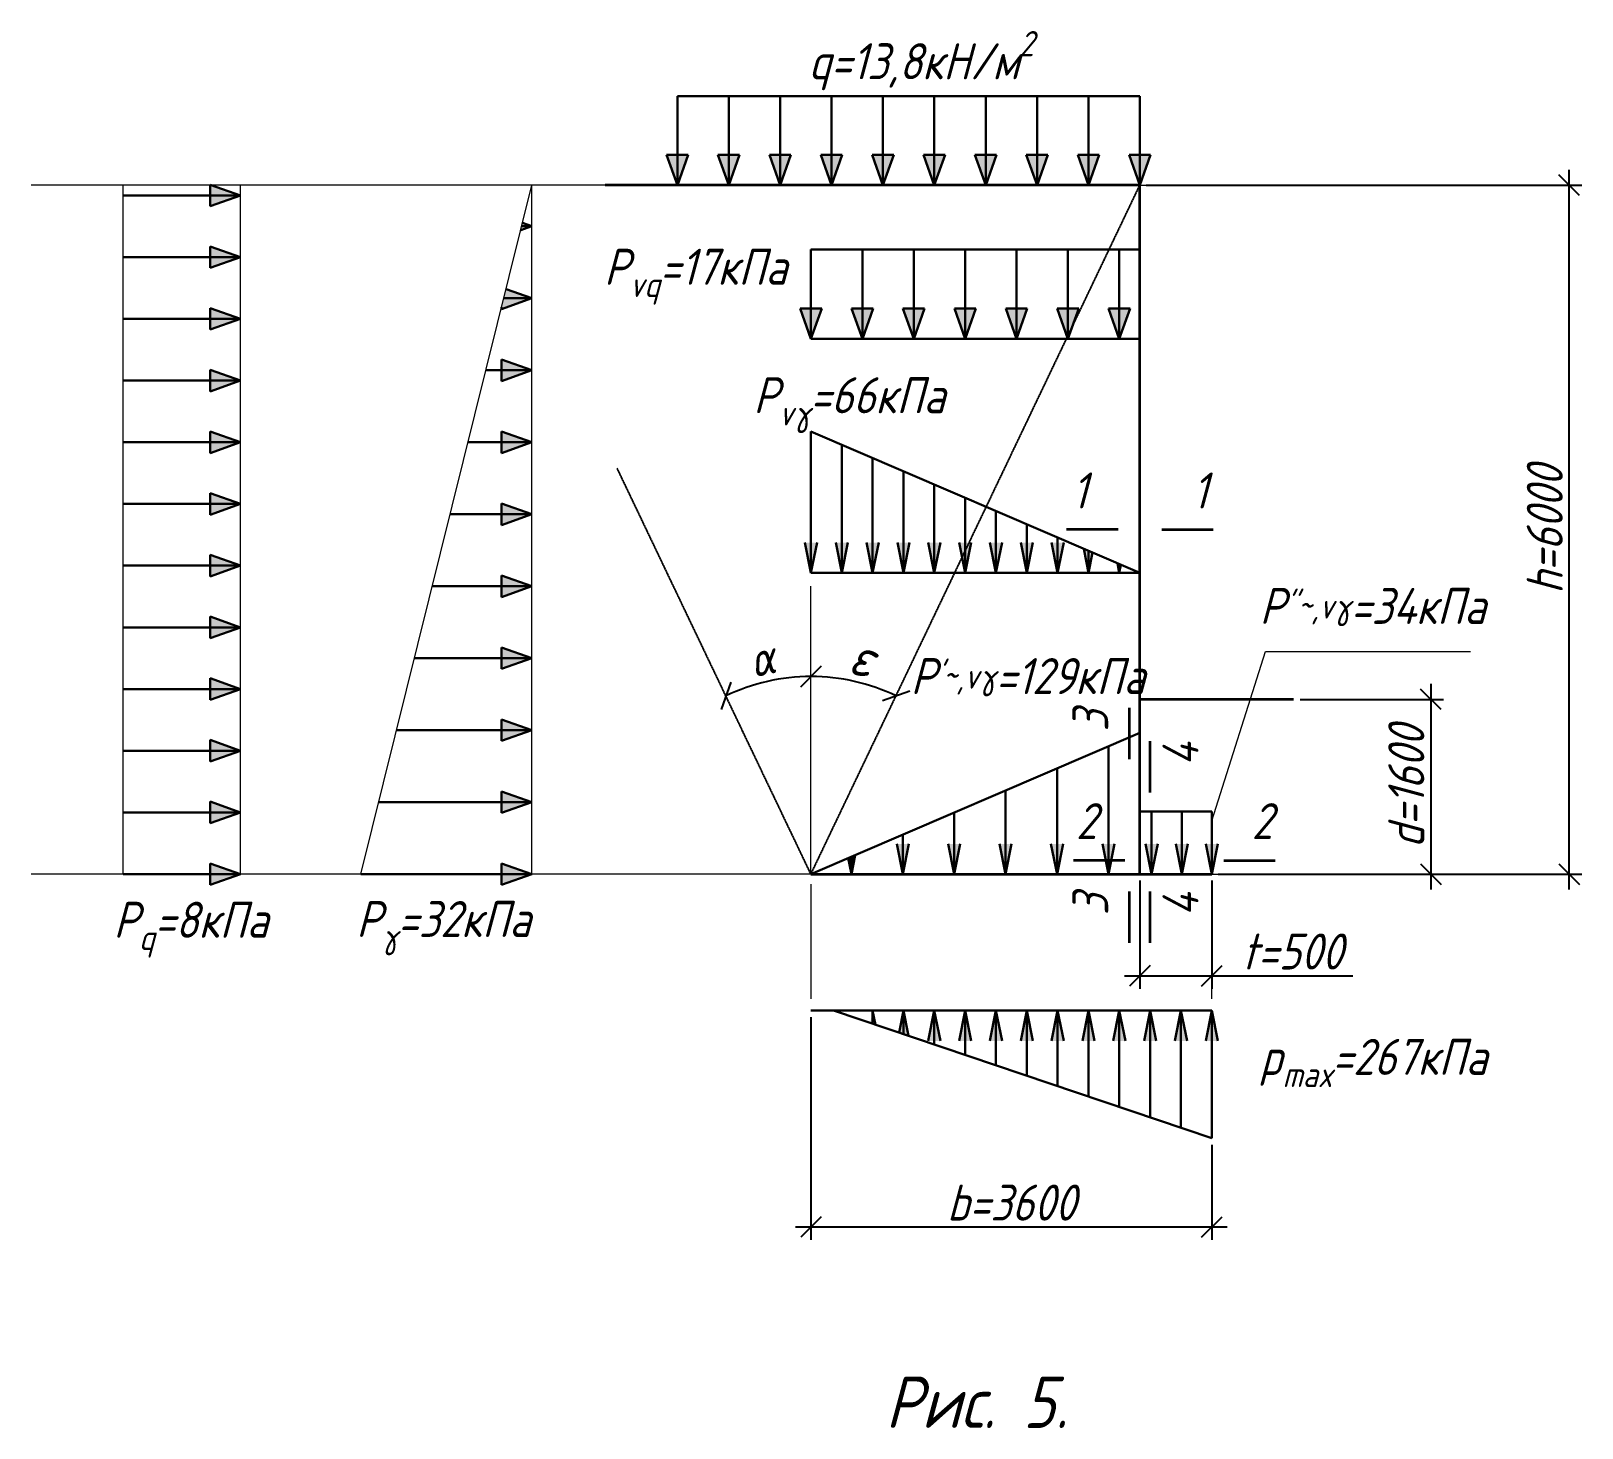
# Model space of a CAD drawing. Header units: millimetres. Extents: x -1004 to 900128, y -352756 to 107728.
# Drawn here: x 471368 to 486457, y -250872 to -237288 of the extents above; entities that cross this region are included whole.
import ezdxf

# ---------------------------------------------------------------- set-up
doc = ezdxf.new("R2010")
doc.units = ezdxf.units.MM
doc.linetypes.add('ACAD_ISO02W100', pattern=[15, 12, -3])
doc.linetypes.add('ACAD_ISO04W100', pattern=[30, 24, -3, 0, -3])
for name, color, linetype, lineweight in [('axles', 152, 'ACAD_ISO04W100', 20), ('basic', 95, 'Continuous', 30), ('hatch', 117, 'ACAD_ISO02W100', 25), ('size', 45, 'Continuous', 20), ('text', 13, 'Continuous', 20), ('thick', 42, 'Continuous', 35), ('thin', 153, 'Continuous', 18)]:
    doc.layers.add(name, color=color, linetype=linetype, lineweight=lineweight)
doc.styles.add('Structures', font='isocpeur.ttf', dxfattribs={"width": 0.85, "oblique": 15})
doc.styles.add('structures 5', font='isocpeur.ttf', dxfattribs={"width": 0.85, "oblique": 15, "height": 5})
doc.dimstyles.new('structures 3.5', dxfattribs={"dimtxt": 3.5, "dimasz": 2, "dimexe": 1.25, "dimexo": 0.625, "dimtad": 1, "dimtxsty": 'Structures', "dimblk": 'OBLIQUE', "dimcen": 2.5, "dimdle": 1.5, "dimadec": 0, "dimazin": 0, "dimtfac": 1, "dimtmove": 0, "dimatfit": 3, "dimfxl": 1, "dimarcsym": 0})

# ---------------------------------------------------------------- blocks, each defined once
blk = doc.blocks.new('_Oblique')
at = {"color": 0, "linetype": 'ByBlock', "lineweight": -2}
blk.add_line((-0.5, -0.5), (0.5, 0.5), dxfattribs=at)
blk = doc.blocks.new('*D1020')
at = {"layer": 'Defpoints', "color": 0, "transparency": 16777216}
for p in [(483651, -243787), (482856, -245487), (484986, -245487)]:
    blk.add_point(p, dxfattribs=at)
at = {"layer": 'size', "color": 0, "lineweight": -2, "transparency": 16777216}
for p, q in [((484986, -243637), (484986, -245637)), ((483714, -243787), (485111, -243787)), ((482918, -245487), (485111, -245487))]:
    blk.add_line(p, q, dxfattribs=at)
at = {"layer": 'size', "color": 0, "lineweight": -2, "transparency": 16777216, "xscale": 200, "yscale": 200, "zscale": 200}
for p, rotation in [((484986, -243787), 90), ((484986, -245487), 270)]:
    blk.add_blockref('_Oblique', p, dxfattribs=dict(at, rotation=rotation))
at = {"layer": 'size', "color": 0, "transparency": 16777216, "insert": (484748, -244637), "char_height": 350, "attachment_point": 5, "rotation": 90, "style": 'Structures'}
blk.add_mtext('d=1600', dxfattribs=at)
blk = doc.blocks.new('*D1021')
at = {"layer": 'Defpoints', "color": 0, "transparency": 16777216}
for p in [(482156, -245487), (482856, -245487), (482856, -246476)]:
    blk.add_point(p, dxfattribs=at)
at = {"layer": 'size', "color": 0, "lineweight": -2, "transparency": 16777216}
for p, q in [((482156, -245549), (482156, -246601)), ((482856, -245549), (482856, -246601)), ((482006, -246476), (482856, -246476)), ((482856, -246476), (484227, -246476))]:
    blk.add_line(p, q, dxfattribs=at)
at = {"layer": 'size', "color": 0, "lineweight": -2, "transparency": 16777216, "xscale": 200, "yscale": 200, "zscale": 200, "rotation": 180}
blk.add_blockref('_Oblique', (482156, -246476), dxfattribs=at)
at = {"layer": 'size', "color": 0, "lineweight": -2, "transparency": 16777216, "xscale": 200, "yscale": 200, "zscale": 200}
blk.add_blockref('_Oblique', (482856, -246476), dxfattribs=at)
at = {"layer": 'size', "color": 0, "transparency": 16777216, "insert": (483641, -246239), "char_height": 350, "attachment_point": 5, "style": 'Structures'}
blk.add_mtext('t=500', dxfattribs=at)
blk = doc.blocks.new('*D1022')
at = {"layer": 'Defpoints', "color": 0, "transparency": 16777216}
for p in [(482156, -238787), (486332, -238787), (482856, -245487)]:
    blk.add_point(p, dxfattribs=at)
at = {"layer": 'size', "color": 0, "lineweight": -2, "transparency": 16777216}
for p, q in [((486332, -245637), (486332, -238637)), ((482218, -238787), (486457, -238787)), ((482918, -245487), (486457, -245487))]:
    blk.add_line(p, q, dxfattribs=at)
at = {"layer": 'size', "color": 0, "lineweight": -2, "transparency": 16777216, "xscale": 200, "yscale": 200, "zscale": 200}
for p, rotation in [((486332, -238787), 90), ((486332, -245487), 270)]:
    blk.add_blockref('_Oblique', p, dxfattribs=dict(at, rotation=rotation))
at = {"layer": 'size', "color": 0, "transparency": 16777216, "insert": (486095, -242137), "char_height": 350, "attachment_point": 5, "rotation": 90, "style": 'Structures'}
blk.add_mtext('h=6000', dxfattribs=at)
blk = doc.blocks.new('*D1023')
at = {"layer": 'Defpoints', "color": 0, "transparency": 16777216}
for p in [(482156, -238787), (478956, -242685), (479240, -243586), (478956, -245487), (478956, -245487)]:
    blk.add_point(p, dxfattribs=at)
at = {"layer": 'size', "color": 0, "lineweight": -2, "transparency": 16777216}
blk.add_arc((478956, -245487), 1922, 64.4703, 90, dxfattribs=at)
at = {"layer": 'size', "color": 0, "lineweight": -2, "transparency": 16777216, "xscale": 200, "yscale": 200, "zscale": 200}
for p, rotation in [((478956, -243565), 180.0000000000005), ((479784, -243752), 334.4703020094672)]:
    blk.add_blockref('_Oblique', p, dxfattribs=dict(at, rotation=rotation))
at = {"layer": 'size', "color": 0, "transparency": 16777216, "insert": (479459, -243372), "char_height": 350, "attachment_point": 5, "rotation": 346.6245, "style": 'Structures'}
blk.add_mtext('{\\H1.08333x;ε}', dxfattribs=at)
blk = doc.blocks.new('*D1024')
at = {"layer": 'Defpoints', "color": 0, "transparency": 16777216}
for p in [(475756, -238787), (478956, -239037), (478672, -243586), (478956, -245487), (478956, -245487)]:
    blk.add_point(p, dxfattribs=at)
at = {"layer": 'size', "color": 0, "lineweight": -2, "transparency": 16777216}
blk.add_arc((478956, -245487), 1922, 90, 115.5297, dxfattribs=at)
at = {"layer": 'size', "color": 0, "lineweight": -2, "transparency": 16777216, "xscale": 200, "yscale": 200, "zscale": 200}
blk.add_blockref('_Oblique', (478956, -243565), dxfattribs=at)
at = {"layer": 'size', "color": 0, "lineweight": -2, "transparency": 16777216, "xscale": 200, "yscale": 200, "zscale": 200, "rotation": 205.5296979905329}
blk.add_blockref('_Oblique', (478128, -243752), dxfattribs=at)
at = {"layer": 'size', "color": 0, "transparency": 16777216, "insert": (478480, -243388), "char_height": 350, "width": 756.43, "attachment_point": 5, "rotation": 12.7648, "style": 'Structures'}
blk.add_mtext('{\\H0.95833x;α}', dxfattribs=at)
blk = doc.blocks.new('*D1025')
at = {"layer": 'Defpoints', "color": 0, "transparency": 16777216}
for p in [(478956, -246813), (482856, -248055), (482856, -248918)]:
    blk.add_point(p, dxfattribs=at)
at = {"layer": 'size', "color": 0, "lineweight": -2, "transparency": 16777216}
for p, q in [((478956, -246876), (478956, -249043)), ((482856, -248118), (482856, -249043)), ((478806, -248918), (483006, -248918))]:
    blk.add_line(p, q, dxfattribs=at)
at = {"layer": 'size', "color": 0, "lineweight": -2, "transparency": 16777216, "xscale": 200, "yscale": 200, "zscale": 200, "rotation": 180}
blk.add_blockref('_Oblique', (478956, -248918), dxfattribs=at)
at = {"layer": 'size', "color": 0, "lineweight": -2, "transparency": 16777216, "xscale": 200, "yscale": 200, "zscale": 200}
blk.add_blockref('_Oblique', (482856, -248918), dxfattribs=at)
at = {"layer": 'size', "color": 0, "transparency": 16777216, "insert": (480906, -248681), "char_height": 350, "attachment_point": 5, "style": 'Structures'}
blk.add_mtext('b=3600', dxfattribs=at)

msp = doc.modelspace()

# ---------------------------------------------------------------- hatches: boundary and pattern name
at = {"layer": 'basic'}
h = msp.add_hatch(color=256, dxfattribs=at)
h.dxf.hatch_style = 1
h.paths.add_polyline_path([(477550.978, -238491.943), (477655.903, -238786.599), (477655.903, -238491.943)])
h.paths.add_polyline_path([(477655.903, -238491.943), (477655.903, -238786.599), (477760.828, -238491.943)])
h = msp.add_hatch(color=256, dxfattribs=at)
h.dxf.hatch_style = 1
h.paths.add_polyline_path([(478050.978, -238491.943), (478155.903, -238786.599), (478155.903, -238491.943)])
h.paths.add_polyline_path([(478155.903, -238491.943), (478155.903, -238786.599), (478260.828, -238491.943)])
h = msp.add_hatch(color=256, dxfattribs=at)
h.dxf.hatch_style = 1
h.paths.add_polyline_path([(478550.978, -238491.943), (478655.903, -238786.599), (478655.903, -238491.943)])
h.paths.add_polyline_path([(478655.903, -238491.943), (478655.903, -238786.599), (478760.828, -238491.943)])
h = msp.add_hatch(color=256, dxfattribs=at)
h.dxf.hatch_style = 1
h.paths.add_polyline_path([(479050.978, -238491.943), (479155.903, -238786.599), (479155.903, -238491.943)])
h.paths.add_polyline_path([(479155.903, -238491.943), (479155.903, -238786.599), (479260.828, -238491.943)])
h = msp.add_hatch(color=256, dxfattribs=at)
h.dxf.hatch_style = 1
h.paths.add_polyline_path([(479550.978, -238491.943), (479655.903, -238786.599), (479655.903, -238491.943)])
h.paths.add_polyline_path([(479655.903, -238491.943), (479655.903, -238786.599), (479760.828, -238491.943)])
h = msp.add_hatch(color=256, dxfattribs=at)
h.dxf.hatch_style = 1
h.paths.add_polyline_path([(480050.978, -238491.943), (480155.903, -238786.599), (480155.903, -238491.943)])
h.paths.add_polyline_path([(480155.903, -238491.943), (480155.903, -238786.599), (480260.828, -238491.943)])
h = msp.add_hatch(color=256, dxfattribs=at)
h.dxf.hatch_style = 1
h.paths.add_polyline_path([(480550.978, -238491.943), (480655.903, -238786.599), (480655.903, -238491.943)])
h.paths.add_polyline_path([(480655.903, -238491.943), (480655.903, -238786.599), (480760.828, -238491.943)])
h = msp.add_hatch(color=256, dxfattribs=at)
h.dxf.hatch_style = 1
h.paths.add_polyline_path([(481050.978, -238491.943), (481155.903, -238786.599), (481155.903, -238491.943)])
h.paths.add_polyline_path([(481155.903, -238491.943), (481155.903, -238786.599), (481260.828, -238491.943)])
h = msp.add_hatch(color=256, dxfattribs=at)
h.dxf.hatch_style = 1
h.paths.add_polyline_path([(481550.978, -238491.943), (481655.903, -238786.599), (481655.903, -238491.943)])
h.paths.add_polyline_path([(481655.903, -238491.943), (481655.903, -238786.599), (481760.828, -238491.943)])
h = msp.add_hatch(color=256, dxfattribs=at)
h.dxf.hatch_style = 1
h.paths.add_polyline_path([(482050.978, -238491.943), (482155.903, -238786.599), (482155.903, -238491.943)])
h.paths.add_polyline_path([(482155.903, -238491.943), (482155.903, -238786.599), (482260.828, -238491.943)])
h = msp.add_hatch(color=256, dxfattribs=at)
h.dxf.hatch_style = 1
h.paths.add_polyline_path([(473110.922, -238781.674), (473405.579, -238886.599), (473110.922, -238886.599)])
h.paths.add_polyline_path([(473110.922, -238886.599), (473405.579, -238886.599), (473110.922, -238991.524)])
h = msp.add_hatch(color=256, dxfattribs=at)
h.dxf.hatch_style = 1
h.paths.add_polyline_path([(476149.575, -239154.113), (476141.511, -239186.599), (476240.804, -239186.599)])
h.paths.add_polyline_path([(476240.804, -239186.599), (476141.511, -239186.599), (476131.883, -239225.385)])
h.paths.add_polyline_path([(476240.804, -239886.599), (475967.749, -239886.599), (475955.746, -239934.952), (475980.781, -239979.192)])
h.paths.add_polyline_path([(475989.925, -239797.263), (475967.749, -239886.599), (476240.804, -239886.599)])
h.paths.add_polyline_path([(475955.746, -239934.952), (475946.148, -239973.62), (475946.148, -239991.524), (475980.781, -239979.192)])
h = msp.add_hatch(color=256, dxfattribs=at)
h.dxf.hatch_style = 1
h.paths.add_polyline_path([(473110.922, -239381.674), (473405.579, -239486.599), (473110.922, -239486.599)])
h.paths.add_polyline_path([(473110.922, -239486.599), (473405.579, -239486.599), (473110.922, -239591.524)])
h = msp.add_hatch(color=256, dxfattribs=at)
h.dxf.hatch_style = 1
h.paths.add_polyline_path([(473110.922, -239981.674), (473405.579, -240086.599), (473110.922, -240086.599)])
h.paths.add_polyline_path([(473110.922, -240086.599), (473405.579, -240086.599), (473110.922, -240191.524)])
h = msp.add_hatch(color=256, dxfattribs=at)
h.dxf.hatch_style = 1
h.paths.add_polyline_path([(478850.978, -239985.396), (478955.903, -240280.053), (478955.903, -239985.396)])
h.paths.add_polyline_path([(478955.903, -239985.396), (478955.903, -240280.053), (479060.828, -239985.396)])
h = msp.add_hatch(color=256, dxfattribs=at)
h.dxf.hatch_style = 1
h.paths.add_polyline_path([(479350.978, -239985.396), (479455.903, -240280.053), (479455.903, -239985.396)])
h.paths.add_polyline_path([(479455.903, -239985.396), (479455.903, -240280.053), (479560.828, -239985.396)])
h = msp.add_hatch(color=256, dxfattribs=at)
h.dxf.hatch_style = 1
h.paths.add_polyline_path([(479850.978, -239985.396), (479955.903, -240280.053), (479955.903, -239985.396)])
h.paths.add_polyline_path([(479955.903, -239985.396), (479955.903, -240280.053), (480060.828, -239985.396)])
h = msp.add_hatch(color=256, dxfattribs=at)
h.dxf.hatch_style = 1
h.paths.add_polyline_path([(480350.978, -239985.396), (480455.903, -240280.053), (480455.903, -239985.396)])
h.paths.add_polyline_path([(480455.903, -239985.396), (480455.903, -240280.053), (480560.828, -239985.396)])
h = msp.add_hatch(color=256, dxfattribs=at)
h.dxf.hatch_style = 1
h.paths.add_polyline_path([(480850.978, -239985.396), (480955.903, -240280.053), (480955.903, -239985.396)])
h.paths.add_polyline_path([(480955.903, -239985.396), (480955.903, -240280.053), (481060.828, -239985.396)])
h = msp.add_hatch(color=256, dxfattribs=at)
h.dxf.hatch_style = 1
h.paths.add_polyline_path([(481350.978, -239985.396), (481455.903, -240280.053), (481455.903, -239985.396)])
h.paths.add_polyline_path([(481455.903, -239985.396), (481455.903, -240280.053), (481560.828, -239985.396)])
h = msp.add_hatch(color=256, dxfattribs=at)
h.dxf.hatch_style = 1
h.paths.add_polyline_path([(481850.978, -239985.396), (481955.903, -240280.053), (481955.903, -239985.396)])
h.paths.add_polyline_path([(481955.903, -239985.396), (481955.903, -240280.053), (482060.828, -239985.396)])
h = msp.add_hatch(color=256, dxfattribs=at)
h.dxf.hatch_style = 1
h.paths.add_polyline_path([(475946.148, -240481.674), (476240.804, -240586.599), (475946.148, -240586.599)])
h.paths.add_polyline_path([(475946.148, -240586.599), (476240.804, -240586.599), (475946.148, -240691.524)])
h = msp.add_hatch(color=256, dxfattribs=at)
h.dxf.hatch_style = 1
h.paths.add_polyline_path([(473110.922, -240581.674), (473405.579, -240686.599), (473110.922, -240686.599)])
h.paths.add_polyline_path([(473110.922, -240686.599), (473405.579, -240686.599), (473110.922, -240791.524)])
h = msp.add_hatch(color=256, dxfattribs=at)
h.dxf.hatch_style = 1
h.paths.add_polyline_path([(473110.922, -241181.674), (473405.579, -241286.599), (473110.922, -241286.599)])
h.paths.add_polyline_path([(473110.922, -241286.599), (473405.579, -241286.599), (473110.922, -241391.524)])
h = msp.add_hatch(color=256, dxfattribs=at)
h.dxf.hatch_style = 1
h.paths.add_polyline_path([(475946.148, -241181.674), (476240.804, -241286.599), (475946.148, -241286.599)])
h.paths.add_polyline_path([(475946.148, -241286.599), (476240.804, -241286.599), (475946.148, -241391.524)])
h = msp.add_hatch(color=256, dxfattribs=at)
h.dxf.hatch_style = 1
h.paths.add_polyline_path([(473110.922, -241781.674), (473405.579, -241886.599), (473110.922, -241886.599)])
h.paths.add_polyline_path([(473110.922, -241886.599), (473405.579, -241886.599), (473110.922, -241991.524)])
h = msp.add_hatch(color=256, dxfattribs=at)
h.dxf.hatch_style = 1
h.paths.add_polyline_path([(475946.148, -241881.674), (476240.804, -241986.599), (475946.148, -241986.599)])
h.paths.add_polyline_path([(475946.148, -241986.599), (476240.804, -241986.599), (475946.148, -242091.524)])
h = msp.add_hatch(color=256, dxfattribs=at)
h.dxf.hatch_style = 1
h.paths.add_polyline_path([(478897.171, -242262.763), (478955.903, -242262.763), (478955.903, -242557.419)])
h.paths.add_polyline_path([(478955.903, -242262.763), (479014.635, -242262.763), (478955.903, -242557.419)])
h = msp.add_hatch(color=256, dxfattribs=at)
h.dxf.hatch_style = 1
h.paths.add_polyline_path([(479197.171, -242262.763), (479255.903, -242262.763), (479255.903, -242557.419)])
h.paths.add_polyline_path([(479255.903, -242262.763), (479314.635, -242262.763), (479255.903, -242557.419)])
h = msp.add_hatch(color=256, dxfattribs=at)
h.dxf.hatch_style = 1
h.paths.add_polyline_path([(479497.171, -242262.763), (479555.903, -242262.763), (479555.903, -242557.419)])
h.paths.add_polyline_path([(479555.903, -242262.763), (479614.635, -242262.763), (479555.903, -242557.419)])
h = msp.add_hatch(color=256, dxfattribs=at)
h.dxf.hatch_style = 1
h.paths.add_polyline_path([(479797.171, -242262.763), (479855.903, -242262.763), (479855.903, -242557.419)])
h.paths.add_polyline_path([(479855.903, -242262.763), (479914.635, -242262.763), (479855.903, -242557.419)])
h = msp.add_hatch(color=256, dxfattribs=at)
h.dxf.hatch_style = 1
h.paths.add_polyline_path([(480097.171, -242262.763), (480155.903, -242262.763), (480155.903, -242557.419)])
h.paths.add_polyline_path([(480155.903, -242262.763), (480214.635, -242262.763), (480155.903, -242557.419)])
h = msp.add_hatch(color=256, dxfattribs=at)
h.dxf.hatch_style = 1
h.paths.add_polyline_path([(480397.171, -242262.763), (480455.903, -242262.763), (480455.903, -242557.419)])
h.paths.add_polyline_path([(480455.903, -242262.763), (480514.635, -242262.763), (480455.903, -242557.419)])
h = msp.add_hatch(color=256, dxfattribs=at)
h.dxf.hatch_style = 1
h.paths.add_polyline_path([(480697.171, -242262.763), (480755.903, -242262.763), (480755.903, -242557.419)])
h.paths.add_polyline_path([(480755.903, -242262.763), (480814.635, -242262.763), (480755.903, -242557.419)])
h = msp.add_hatch(color=256, dxfattribs=at)
h.dxf.hatch_style = 1
h.paths.add_polyline_path([(480997.171, -242262.763), (481055.903, -242262.763), (481055.903, -242557.419)])
h.paths.add_polyline_path([(481055.903, -242262.763), (481114.635, -242262.763), (481055.903, -242557.419)])
h = msp.add_hatch(color=256, dxfattribs=at)
h.dxf.hatch_style = 1
h.paths.add_polyline_path([(481297.171, -242262.763), (481355.903, -242262.763), (481355.903, -242557.419)])
h.paths.add_polyline_path([(481355.903, -242262.763), (481414.635, -242262.763), (481355.903, -242557.419)])
h = msp.add_hatch(color=256, dxfattribs=at)
h.dxf.hatch_style = 1
h.paths.add_polyline_path([(481695.317, -242359.679), (481655.903, -242342.758), (481655.903, -242557.419)])
h.paths.add_polyline_path([(481655.903, -242342.758), (481609.112, -242322.669), (481655.903, -242557.419)])
h.paths.add_polyline_path([(481971.669, -242478.323), (481955.903, -242471.554), (481955.903, -242557.419)])
h.paths.add_polyline_path([(481955.903, -242471.554), (481937.187, -242463.519), (481955.903, -242557.419)])
h = msp.add_hatch(color=256, dxfattribs=at)
h.dxf.hatch_style = 1
h.paths.add_polyline_path([(473110.922, -242381.674), (473405.579, -242486.599), (473110.922, -242486.599)])
h.paths.add_polyline_path([(473110.922, -242486.599), (473405.579, -242486.599), (473110.922, -242591.524)])
h = msp.add_hatch(color=256, dxfattribs=at)
h.dxf.hatch_style = 1
h.paths.add_polyline_path([(475946.148, -242581.674), (476240.804, -242686.599), (475946.148, -242686.599)])
h.paths.add_polyline_path([(475946.148, -242686.599), (476240.804, -242686.599), (475946.148, -242791.524)])
h = msp.add_hatch(color=256, dxfattribs=at)
h.dxf.hatch_style = 1
h.paths.add_polyline_path([(473110.922, -242981.674), (473405.579, -243086.599), (473110.922, -243086.599)])
h.paths.add_polyline_path([(473110.922, -243086.599), (473405.579, -243086.599), (473110.922, -243191.524)])
h = msp.add_hatch(color=256, dxfattribs=at)
h.dxf.hatch_style = 1
h.paths.add_polyline_path([(475946.148, -243281.674), (476240.804, -243386.599), (475946.148, -243386.599)])
h.paths.add_polyline_path([(475946.148, -243386.599), (476240.804, -243386.599), (475946.148, -243491.524)])
h = msp.add_hatch(color=256, dxfattribs=at)
h.dxf.hatch_style = 1
h.paths.add_polyline_path([(473110.922, -243581.674), (473405.579, -243686.599), (473110.922, -243686.599)])
h.paths.add_polyline_path([(473110.922, -243686.599), (473405.579, -243686.599), (473110.922, -243791.524)])
h = msp.add_hatch(color=256, dxfattribs=at)
h.dxf.hatch_style = 1
h.paths.add_polyline_path([(475946.148, -243981.674), (476240.804, -244086.599), (475946.148, -244086.599)])
h.paths.add_polyline_path([(475946.148, -244086.599), (476240.804, -244086.599), (475946.148, -244191.524)])
h = msp.add_hatch(color=256, dxfattribs=at)
h.dxf.hatch_style = 1
h.paths.add_polyline_path([(473110.922, -244181.674), (473405.579, -244286.599), (473110.922, -244286.599)])
h.paths.add_polyline_path([(473110.922, -244286.599), (473405.579, -244286.599), (473110.922, -244391.524)])
h = msp.add_hatch(color=256, dxfattribs=at)
h.dxf.hatch_style = 1
h.paths.add_polyline_path([(475946.148, -244681.674), (476240.804, -244786.599), (475946.148, -244786.599)])
h.paths.add_polyline_path([(475946.148, -244786.599), (476240.804, -244786.599), (475946.148, -244891.524)])
h = msp.add_hatch(color=256, dxfattribs=at)
h.dxf.hatch_style = 1
h.paths.add_polyline_path([(473110.922, -244781.674), (473405.579, -244886.599), (473110.922, -244886.599)])
h.paths.add_polyline_path([(473110.922, -244886.599), (473405.579, -244886.599), (473110.922, -244991.524)])
h = msp.add_hatch(color=256, dxfattribs=at)
h.dxf.hatch_style = 1
h.paths.add_polyline_path([(479908.288, -245191.943), (479849.556, -245191.943), (479849.556, -245486.599)])
h.paths.add_polyline_path([(479849.556, -245191.943), (479790.824, -245191.943), (479849.556, -245486.599)])
h = msp.add_hatch(color=256, dxfattribs=at)
h.dxf.hatch_style = 1
h.paths.add_polyline_path([(480408.288, -245191.943), (480349.556, -245191.943), (480349.556, -245486.599)])
h.paths.add_polyline_path([(480349.556, -245191.943), (480290.824, -245191.943), (480349.556, -245486.599)])
h = msp.add_hatch(color=256, dxfattribs=at)
h.dxf.hatch_style = 1
h.paths.add_polyline_path([(480908.288, -245191.943), (480849.556, -245191.943), (480849.556, -245486.599)])
h.paths.add_polyline_path([(480849.556, -245191.943), (480790.824, -245191.943), (480849.556, -245486.599)])
h = msp.add_hatch(color=256, dxfattribs=at)
h.dxf.hatch_style = 1
h.paths.add_polyline_path([(481408.288, -245191.943), (481349.556, -245191.943), (481349.556, -245486.599)])
h.paths.add_polyline_path([(481349.556, -245191.943), (481290.824, -245191.943), (481349.556, -245486.599)])
h = msp.add_hatch(color=256, dxfattribs=at)
h.dxf.hatch_style = 1
h.paths.add_polyline_path([(481908.288, -245191.943), (481849.556, -245191.943), (481849.556, -245486.599)])
h.paths.add_polyline_path([(481849.556, -245191.943), (481790.824, -245191.943), (481849.556, -245486.599)])
h = msp.add_hatch(color=256, dxfattribs=at)
h.dxf.hatch_style = 1
h.paths.add_polyline_path([(482329.214, -245191.943), (482270.482, -245191.943), (482270.482, -245486.599)])
h.paths.add_polyline_path([(482270.482, -245191.943), (482211.75, -245191.943), (482270.482, -245486.599)])
h = msp.add_hatch(color=256, dxfattribs=at)
h.dxf.hatch_style = 1
h.paths.add_polyline_path([(482621.925, -245191.943), (482563.193, -245191.943), (482563.193, -245486.599)])
h.paths.add_polyline_path([(482563.193, -245191.943), (482504.461, -245191.943), (482563.193, -245486.599)])
h = msp.add_hatch(color=256, dxfattribs=at)
h.dxf.hatch_style = 1
h.paths.add_polyline_path([(482914.635, -245191.943), (482855.903, -245191.943), (482855.903, -245486.599)])
h.paths.add_polyline_path([(482855.903, -245191.943), (482797.171, -245191.943), (482855.903, -245486.599)])
h = msp.add_hatch(color=256, dxfattribs=at)
h.dxf.hatch_style = 1
h.paths.add_polyline_path([(479386.395, -245301.779), (479349.556, -245317.595), (479349.556, -245486.599)])
h.paths.add_polyline_path([(479349.556, -245317.595), (479318.525, -245330.917), (479349.556, -245486.599)])
h = msp.add_hatch(color=256, dxfattribs=at)
h.dxf.hatch_style = 1
h.paths.add_polyline_path([(473110.922, -245381.674), (473405.579, -245486.599), (473110.922, -245486.599)])
h.paths.add_polyline_path([(473110.922, -245486.599), (473405.579, -245486.599), (473110.922, -245591.524)])
h = msp.add_hatch(color=256, dxfattribs=at)
h.dxf.hatch_style = 1
h.paths.add_polyline_path([(475946.148, -245381.674), (476240.804, -245486.599), (475946.148, -245486.599)])
h.paths.add_polyline_path([(475946.148, -245486.599), (476240.804, -245486.599), (475946.148, -245591.524)])
h = msp.add_hatch(color=256, dxfattribs=at)
h.dxf.hatch_style = 1
h.paths.add_polyline_path([(479855.903, -246813.052), (479855.903, -247042.61), (479904.96, -247059.17)])
h.paths.add_polyline_path([(479855.903, -246813.052), (479813.032, -247028.137), (479855.903, -247042.61)])
h.paths.add_polyline_path([(479555.903, -246813.052), (479555.903, -246941.334), (479583.317, -246950.589)])
h.paths.add_polyline_path([(479555.903, -246813.052), (479531.946, -246933.247), (479555.903, -246941.334)])
h.paths.add_polyline_path([(479255.903, -246813.052), (479250.859, -246838.357), (479255.903, -246840.059)])
h.paths.add_polyline_path([(479255.903, -246813.052), (479255.903, -246840.059), (479261.675, -246842.008)])
h = msp.add_hatch(color=256, dxfattribs=at)
h.dxf.hatch_style = 1
h.paths.add_polyline_path([(480097.171, -247107.709), (480155.903, -247107.709), (480155.903, -246813.052)])
h.paths.add_polyline_path([(480155.903, -247107.709), (480214.635, -247107.709), (480155.903, -246813.052)])
h = msp.add_hatch(color=256, dxfattribs=at)
h.dxf.hatch_style = 1
h.paths.add_polyline_path([(480397.171, -247107.709), (480455.903, -247107.709), (480455.903, -246813.052)])
h.paths.add_polyline_path([(480455.903, -247107.709), (480514.635, -247107.709), (480455.903, -246813.052)])
h = msp.add_hatch(color=256, dxfattribs=at)
h.dxf.hatch_style = 1
h.paths.add_polyline_path([(480697.171, -247107.709), (480755.903, -247107.709), (480755.903, -246813.052)])
h.paths.add_polyline_path([(480755.903, -247107.709), (480814.635, -247107.709), (480755.903, -246813.052)])
h = msp.add_hatch(color=256, dxfattribs=at)
h.dxf.hatch_style = 1
h.paths.add_polyline_path([(480997.171, -247107.709), (481055.903, -247107.709), (481055.903, -246813.052)])
h.paths.add_polyline_path([(481055.903, -247107.709), (481114.635, -247107.709), (481055.903, -246813.052)])
h = msp.add_hatch(color=256, dxfattribs=at)
h.dxf.hatch_style = 1
h.paths.add_polyline_path([(481297.171, -247107.709), (481355.903, -247107.709), (481355.903, -246813.052)])
h.paths.add_polyline_path([(481355.903, -247107.709), (481414.635, -247107.709), (481355.903, -246813.052)])
h = msp.add_hatch(color=256, dxfattribs=at)
h.dxf.hatch_style = 1
h.paths.add_polyline_path([(481597.171, -247107.709), (481655.903, -247107.709), (481655.903, -246813.052)])
h.paths.add_polyline_path([(481655.903, -247107.709), (481714.635, -247107.709), (481655.903, -246813.052)])
h = msp.add_hatch(color=256, dxfattribs=at)
h.dxf.hatch_style = 1
h.paths.add_polyline_path([(481897.171, -247107.709), (481955.903, -247107.709), (481955.903, -246813.052)])
h.paths.add_polyline_path([(481955.903, -247107.709), (482014.635, -247107.709), (481955.903, -246813.052)])
h = msp.add_hatch(color=256, dxfattribs=at)
h.dxf.hatch_style = 1
h.paths.add_polyline_path([(482197.171, -247107.709), (482255.903, -247107.709), (482255.903, -246813.052)])
h.paths.add_polyline_path([(482255.903, -247107.709), (482314.635, -247107.709), (482255.903, -246813.052)])
h = msp.add_hatch(color=256, dxfattribs=at)
h.dxf.hatch_style = 1
h.paths.add_polyline_path([(482497.171, -247107.709), (482555.903, -247107.709), (482555.903, -246813.052)])
h.paths.add_polyline_path([(482555.903, -247107.709), (482614.635, -247107.709), (482555.903, -246813.052)])
h = msp.add_hatch(color=256, dxfattribs=at)
h.dxf.hatch_style = 1
h.paths.add_polyline_path([(482797.171, -247107.709), (482855.903, -247107.709), (482855.903, -246813.052)])
h.paths.add_polyline_path([(482855.903, -247107.709), (482914.635, -247107.709), (482855.903, -246813.052)])

# ---------------------------------------------------------------- linework, layer by layer
at = {"layer": 'axles', "ltscale": 0.2}
for p, q in [((476954.187, -238786.599), (471367.579, -238786.599)), ((478955.903, -245486.599), (471367.579, -245486.599))]:
    msp.add_line(p, q, dxfattribs=at)
at = {"layer": 'axles', "ltscale": 0.4}
for p, q in [((482155.903, -238786.599), (486332.196, -238786.599)), ((482855.903, -245486.599), (486332.196, -245486.599))]:
    msp.add_line(p, q, dxfattribs=at)
at = {"layer": 'basic'}
for p, q in [((477655.903, -238786.599), (477655.903, -237920.066)), ((482155.903, -237920.066), (477655.903, -237920.066)), ((478155.903, -238786.599), (478155.903, -237920.066)), ((478655.903, -238786.599), (478655.903, -237920.066)), ((479155.903, -238786.599), (479155.903, -237920.066)), ((479655.903, -238786.599), (479655.903, -237920.066)), ((480155.903, -238786.599), (480155.903, -237920.066)), ((480655.903, -238786.599), (480655.903, -237920.066)), ((481155.903, -238786.599), (481155.903, -237920.066)), ((481655.903, -238786.599), (481655.903, -237920.066)), ((482155.903, -238786.599), (482155.903, -237920.066)), ((477655.903, -238786.599), (477550.978, -238491.943)), ((477760.828, -238491.943), (477550.978, -238491.943)), ((477655.903, -238786.599), (477760.828, -238491.943)), ((478155.903, -238786.599), (478050.978, -238491.943)), ((478260.828, -238491.943), (478050.978, -238491.943)), ((478155.903, -238786.599), (478260.828, -238491.943)), ((478655.903, -238786.599), (478550.978, -238491.943)), ((478760.828, -238491.943), (478550.978, -238491.943)), ((478655.903, -238786.599), (478760.828, -238491.943)), ((479155.903, -238786.599), (479050.978, -238491.943)), ((479260.828, -238491.943), (479050.978, -238491.943)), ((479155.903, -238786.599), (479260.828, -238491.943)), ((479655.903, -238786.599), (479550.978, -238491.943)), ((479760.828, -238491.943), (479550.978, -238491.943)), ((479655.903, -238786.599), (479760.828, -238491.943)), ((480155.903, -238786.599), (480050.978, -238491.943)), ((480260.828, -238491.943), (480050.978, -238491.943)), ((480155.903, -238786.599), (480260.828, -238491.943)), ((480655.903, -238786.599), (480550.978, -238491.943)), ((480760.828, -238491.943), (480550.978, -238491.943)), ((480655.903, -238786.599), (480760.828, -238491.943)), ((481155.903, -238786.599), (481050.978, -238491.943)), ((481260.828, -238491.943), (481050.978, -238491.943)), ((481155.903, -238786.599), (481260.828, -238491.943)), ((481655.903, -238786.599), (481550.978, -238491.943)), ((481760.828, -238491.943), (481550.978, -238491.943)), ((481655.903, -238786.599), (481760.828, -238491.943)), ((482155.903, -238786.599), (482050.978, -238491.943)), ((482260.828, -238491.943), (482050.978, -238491.943)), ((482155.903, -238786.599), (482260.828, -238491.943)), ((473405.579, -238886.599), (473110.922, -238781.674)), ((473110.922, -238991.524), (473110.922, -238781.674)), ((473405.579, -238886.599), (472263.712, -238886.599)), ((473405.579, -238886.599), (473110.922, -238991.524)), ((476240.804, -239186.599), (476149.575, -239154.113)), ((476240.804, -239186.599), (476131.883, -239225.385)), ((476240.804, -239186.599), (476141.511, -239186.599)), ((473405.579, -239486.599), (473110.922, -239381.674)), ((473110.922, -239591.524), (473110.922, -239381.674)), ((478955.903, -240280.053), (478955.903, -239413.519)), ((478955.903, -239413.519), (482155.903, -239413.519)), ((479455.903, -240280.053), (479455.903, -239413.519)), ((479955.903, -240280.053), (479955.903, -239413.519)), ((480455.903, -240280.053), (480455.903, -239413.519)), ((480955.903, -240280.053), (480955.903, -239413.519)), ((481455.903, -240280.053), (481455.903, -239413.519)), ((481955.903, -240280.053), (481955.903, -239413.519)), ((473405.579, -239486.599), (472263.712, -239486.599)), ((473405.579, -239486.599), (473110.922, -239591.524)), ((476240.804, -239886.599), (475946.148, -239991.524)), ((476240.804, -239886.599), (475967.749, -239886.599)), ((476240.804, -239886.599), (475989.925, -239797.263)), ((473405.579, -240086.599), (473110.922, -239981.674)), ((473110.922, -240191.524), (473110.922, -239981.674)), ((475946.148, -239991.524), (475946.148, -239973.62)), ((478955.903, -240280.053), (478850.978, -239985.396)), ((479060.828, -239985.396), (478850.978, -239985.396)), ((478955.903, -240280.053), (479060.828, -239985.396)), ((479455.903, -240280.053), (479350.978, -239985.396)), ((479560.828, -239985.396), (479350.978, -239985.396)), ((479455.903, -240280.053), (479560.828, -239985.396)), ((479955.903, -240280.053), (479850.978, -239985.396)), ((480060.828, -239985.396), (479850.978, -239985.396)), ((479955.903, -240280.053), (480060.828, -239985.396)), ((480455.903, -240280.053), (480350.978, -239985.396)), ((480560.828, -239985.396), (480350.978, -239985.396)), ((480455.903, -240280.053), (480560.828, -239985.396)), ((480955.903, -240280.053), (480850.978, -239985.396)), ((481060.828, -239985.396), (480850.978, -239985.396)), ((480955.903, -240280.053), (481060.828, -239985.396)), ((481455.903, -240280.053), (481350.978, -239985.396)), ((481560.828, -239985.396), (481350.978, -239985.396)), ((481455.903, -240280.053), (481560.828, -239985.396)), ((481955.903, -240280.053), (481850.978, -239985.396)), ((482060.828, -239985.396), (481850.978, -239985.396)), ((481955.903, -240280.053), (482060.828, -239985.396)), ((473405.579, -240086.599), (472263.712, -240086.599)), ((473405.579, -240086.599), (473110.922, -240191.524)), ((482155.903, -240280.053), (478955.903, -240280.053)), ((476240.804, -240586.599), (475946.148, -240481.674)), ((475946.148, -240691.524), (475946.148, -240481.674)), ((473405.579, -240686.599), (473110.922, -240581.674)), ((473110.922, -240791.524), (473110.922, -240581.674)), ((476240.804, -240586.599), (475793.987, -240586.599)), ((476240.804, -240586.599), (475946.148, -240691.524)), ((473405.579, -240686.599), (472263.712, -240686.599)), ((473405.579, -240686.599), (473110.922, -240791.524)), ((473405.579, -241286.599), (473110.922, -241181.674)), ((473110.922, -241391.524), (473110.922, -241181.674)), ((476240.804, -241286.599), (475946.148, -241181.674)), ((475946.148, -241391.524), (475946.148, -241181.674)), ((482155.903, -242557.419), (478955.903, -241183.588)), ((478955.903, -242557.419), (478955.903, -241183.588)), ((473405.579, -241286.599), (472263.712, -241286.599)), ((473405.579, -241286.599), (473110.922, -241391.524)), ((476240.804, -241286.599), (475620.224, -241286.599)), ((476240.804, -241286.599), (475946.148, -241391.524)), ((479255.903, -242557.419), (479255.903, -241312.385)), ((479555.903, -242557.419), (479555.903, -241441.181)), ((479855.903, -242557.419), (479855.903, -241569.978)), ((480155.903, -242557.419), (480155.903, -241698.775)), ((473405.579, -241886.599), (473110.922, -241781.674)), ((473110.922, -241991.524), (473110.922, -241781.674)), ((476240.804, -241986.599), (475946.148, -241881.674)), ((475946.148, -242091.524), (475946.148, -241881.674)), ((480455.903, -242557.419), (480455.903, -241827.571)), ((473405.579, -241886.599), (472263.712, -241886.599)), ((473405.579, -241886.599), (473110.922, -241991.524)), ((476240.804, -241986.599), (475446.462, -241986.599)), ((476240.804, -241986.599), (475946.148, -242091.524)), ((480755.903, -242557.419), (480755.903, -241956.368)), ((481055.903, -242557.419), (481055.903, -242085.165)), ((478955.903, -242557.419), (478897.171, -242262.763)), ((478955.903, -242557.419), (479014.635, -242262.763)), ((479255.903, -242557.419), (479197.171, -242262.763)), ((479255.903, -242557.419), (479314.635, -242262.763)), ((479555.903, -242557.419), (479497.171, -242262.763)), ((479555.903, -242557.419), (479614.635, -242262.763)), ((479855.903, -242557.419), (479797.171, -242262.763)), ((479855.903, -242557.419), (479914.635, -242262.763)), ((480155.903, -242557.419), (480097.171, -242262.763)), ((480155.903, -242557.419), (480214.635, -242262.763)), ((480455.903, -242557.419), (480397.171, -242262.763)), ((480455.903, -242557.419), (480514.635, -242262.763)), ((480755.903, -242557.419), (480697.171, -242262.763)), ((480755.903, -242557.419), (480814.635, -242262.763)), ((481055.903, -242557.419), (480997.171, -242262.763)), ((481055.903, -242557.419), (481114.635, -242262.763)), ((481355.903, -242557.419), (481297.171, -242262.763)), ((481355.903, -242557.419), (481355.903, -242213.961)), ((481355.903, -242557.419), (481414.635, -242262.763)), ((481655.903, -242557.419), (481609.112, -242322.669)), ((473405.579, -242486.599), (472263.712, -242486.599)), ((473405.579, -242486.599), (473110.922, -242381.674)), ((473110.922, -242591.524), (473110.922, -242381.674)), ((473405.579, -242486.599), (473110.922, -242591.524)), ((481655.903, -242557.419), (481655.903, -242342.758)), ((481655.903, -242557.419), (481695.317, -242359.679)), ((481955.903, -242557.419), (481937.187, -242463.519)), ((481955.903, -242557.419), (481955.903, -242471.554)), ((481955.903, -242557.419), (481971.669, -242478.323)), ((476240.804, -242686.599), (475946.148, -242581.674)), ((475946.148, -242791.524), (475946.148, -242581.674)), ((482155.903, -242557.419), (478955.903, -242557.419)), ((476240.804, -242686.599), (475272.7, -242686.599)), ((476240.804, -242686.599), (475946.148, -242791.524)), ((473405.579, -243086.599), (472263.712, -243086.599)), ((473405.579, -243086.599), (473110.922, -242981.674)), ((473110.922, -243191.524), (473110.922, -242981.674)), ((473405.579, -243086.599), (473110.922, -243191.524)), ((476240.804, -243386.599), (475098.937, -243386.599)), ((476240.804, -243386.599), (475946.148, -243281.674)), ((475946.148, -243491.524), (475946.148, -243281.674)), ((476240.804, -243386.599), (475946.148, -243491.524)), ((473405.579, -243686.599), (472263.712, -243686.599)), ((473405.579, -243686.599), (473110.922, -243581.674)), ((473110.922, -243791.524), (473110.922, -243581.674)), ((473405.579, -243686.599), (473110.922, -243791.524)), ((476240.804, -244086.599), (475946.148, -243981.674)), ((475946.148, -244191.524), (475946.148, -243981.674)), ((476240.804, -244086.599), (474925.175, -244086.599)), ((476240.804, -244086.599), (475946.148, -244191.524)), ((478955.903, -245486.599), (482155.903, -244112.768)), ((473405.579, -244286.599), (472263.712, -244286.599)), ((473405.579, -244286.599), (473110.922, -244181.674)), ((473110.922, -244391.524), (473110.922, -244181.674)), ((473405.579, -244286.599), (473110.922, -244391.524)), ((481849.556, -245486.599), (481849.556, -244244.29)), ((481349.556, -245486.599), (481349.556, -244458.951)), ((476240.804, -244786.599), (475946.148, -244681.674)), ((475946.148, -244891.524), (475946.148, -244681.674)), ((480849.556, -245486.599), (480849.556, -244673.612)), ((473405.579, -244886.599), (472263.712, -244886.599)), ((473405.579, -244886.599), (473110.922, -244781.674)), ((473110.922, -244991.524), (473110.922, -244781.674)), ((473405.579, -244886.599), (473110.922, -244991.524)), ((476240.804, -244786.599), (474751.413, -244786.599)), ((476240.804, -244786.599), (475946.148, -244891.524)), ((480349.556, -245486.599), (480349.556, -244888.273)), ((482855.903, -244878.997), (482155.903, -244878.997)), ((482270.482, -245486.599), (482270.482, -244878.997)), ((482563.193, -245486.599), (482563.193, -244878.997)), ((482855.903, -245486.599), (482855.903, -244878.997)), ((479849.556, -245486.599), (479790.824, -245191.943)), ((479849.556, -245486.599), (479849.556, -245102.934)), ((479849.556, -245486.599), (479908.288, -245191.943)), ((480349.556, -245486.599), (480290.824, -245191.943)), ((480349.556, -245486.599), (480408.288, -245191.943)), ((480849.556, -245486.599), (480790.824, -245191.943)), ((480849.556, -245486.599), (480908.288, -245191.943)), ((481349.556, -245486.599), (481290.824, -245191.943)), ((481349.556, -245486.599), (481408.288, -245191.943)), ((481849.556, -245486.599), (481790.824, -245191.943)), ((481849.556, -245486.599), (481908.288, -245191.943)), ((482270.482, -245486.599), (482211.75, -245191.943)), ((482270.482, -245486.599), (482329.214, -245191.943)), ((482563.193, -245486.599), (482504.461, -245191.943)), ((482563.193, -245486.599), (482621.925, -245191.943)), ((482855.903, -245486.599), (482797.171, -245191.943)), ((482855.903, -245486.599), (482914.635, -245191.943)), ((479349.556, -245486.599), (479318.525, -245330.917)), ((479349.556, -245486.599), (479386.395, -245301.779)), ((479349.556, -245486.599), (479349.556, -245317.595)), ((473405.579, -245486.599), (472263.712, -245486.599)), ((473405.579, -245486.599), (473110.922, -245381.674)), ((473110.922, -245591.524), (473110.922, -245381.674)), ((473405.579, -245486.599), (473110.922, -245591.524)), ((476240.804, -245486.599), (474577.65, -245486.599)), ((476240.804, -245486.599), (475946.148, -245381.674)), ((475946.148, -245591.524), (475946.148, -245381.674)), ((476240.804, -245486.599), (475946.148, -245591.524)), ((482855.903, -246813.052), (478955.903, -246813.052)), ((479175.903, -246813.052), (482855.903, -248055.362)), ((479555.903, -246813.052), (479555.903, -246941.334)), ((479555.903, -246813.052), (479583.317, -246950.589)), ((479855.903, -246813.052), (479813.032, -247028.137)), ((479855.903, -246813.052), (479855.903, -247042.61)), ((479855.903, -246813.052), (479904.96, -247059.17)), ((480155.903, -246813.052), (480097.171, -247107.709)), ((480155.903, -246813.052), (480155.903, -247143.885)), ((480155.903, -246813.052), (480214.635, -247107.709)), ((480455.903, -246813.052), (480397.171, -247107.709)), ((480455.903, -246813.052), (480455.903, -247245.16)), ((480455.903, -246813.052), (480514.635, -247107.709)), ((480755.903, -246813.052), (480697.171, -247107.709)), ((480755.903, -246813.052), (480755.903, -247346.435)), ((480755.903, -246813.052), (480814.635, -247107.709)), ((481055.903, -246813.052), (480997.171, -247107.709)), ((481055.903, -246813.052), (481055.903, -247447.71)), ((481055.903, -246813.052), (481114.635, -247107.709)), ((481355.903, -246813.052), (481297.171, -247107.709)), ((481355.903, -246813.052), (481355.903, -247548.986)), ((481355.903, -246813.052), (481414.635, -247107.709)), ((481655.903, -246813.052), (481597.171, -247107.709)), ((481655.903, -246813.052), (481655.903, -247650.261)), ((481655.903, -246813.052), (481714.635, -247107.709)), ((481955.903, -246813.052), (481897.171, -247107.709)), ((481955.903, -246813.052), (481955.903, -247751.536)), ((481955.903, -246813.052), (482014.635, -247107.709)), ((482255.903, -246813.052), (482197.171, -247107.709)), ((482255.903, -246813.052), (482255.903, -247852.811)), ((482255.903, -246813.052), (482314.635, -247107.709)), ((482555.903, -246813.052), (482497.171, -247107.709)), ((482555.903, -246813.052), (482555.903, -247954.086)), ((482555.903, -246813.052), (482614.635, -247107.709)), ((482855.903, -246813.052), (482797.171, -247107.709)), ((482855.903, -246813.052), (482855.903, -248055.362)), ((482855.903, -246813.052), (482914.635, -247107.709))]:
    msp.add_line(p, q, dxfattribs=at)
at = {"layer": 'hatch', "ltscale": 0.3}
for q in [(482155.903, -238786.599), (477070.166, -241538.337)]:
    msp.add_line((478955.903, -245486.599), q, dxfattribs=at)
at = {"layer": 'thick'}
for p, q in [((482155.903, -238786.599), (476954.187, -238786.599)), ((482155.903, -245486.599), (482155.903, -238786.599)), ((481943.582, -242136.599), (481443.582, -242136.599)), ((482368.224, -242136.599), (482868.224, -242136.599)), ((482155.903, -243786.599), (483651.226, -243786.599)), ((482054.727, -244368.616), (482054.727, -243868.616)), ((482257.079, -244693.548), (482257.079, -244193.548)), ((482010.053, -245352.385), (481510.053, -245352.385)), ((482971.474, -245352.385), (483471.474, -245352.385)), ((478955.903, -245486.599), (482855.903, -245486.599)), ((482054.727, -246155.607), (482054.727, -245655.607)), ((482257.079, -246155.607), (482257.079, -245655.607))]:
    msp.add_line(p, q, dxfattribs=at)
at = {"layer": 'thin'}
for p, q in [((472263.712, -245486.599), (472263.712, -238786.599)), ((473405.579, -245486.599), (473405.579, -238786.599)), ((474577.65, -245486.599), (476240.804, -238786.599)), ((476240.804, -245486.599), (476240.804, -238786.599)), ((482855.903, -244967.355), (483377.53, -243320.652)), ((483377.53, -243320.652), (485372.02, -243320.652)), ((478955.903, -245583.791), (478955.903, -246698.984)), ((482855.903, -246698.984), (482855.903, -245765.994))]:
    msp.add_line(p, q, dxfattribs=at)
at = {"layer": 'thin', "ltscale": 0.4}
msp.add_line((478955.903, -245486.599), (478955.903, -242685.455), dxfattribs=at)
at = {"layer": 'thin'}
for points in [[(482155.903, -238786.599), (476954.187, -238786.599)], [(482155.903, -243786.599), (483651.226, -243786.599)]]:
    msp.add_lwpolyline(points, dxfattribs=at)

# ---------------------------------------------------------------- texts
at = {"layer": 'text', "attachment_point": 5, "style": 'structures 5'}
for s, insert, char_height, width in [('\\A1;q=13,8кН/м{\\H0.7x;\\S2^ ;}', (480027.156, -237575.383), 350, 2511.65502), ('\\A1;P{\\H0.7x;\\S^ vq;\\H1.42857x;=17кПа}', (477833.539, -239639.511), 350, 878.35728), ('\\A1;P{\\H0.7x;\\S^ vγ;\\H1.42857x;=66кПа}', (479328.339, -240889.089), 350, 878.35728), ('\\A1;1', (481569.779, -241755.413), 350, 350), ('\\A1;1', (482742.027, -241755.413), 350, 350), ('\\A1;P{\\H0.7x;\\S"~,vγ;\\H1.42857x;=34кПа}', (484420.981, -242915.756), 350, 878.35728), ("\\A1;P{\\H0.7x;\\S'~,vγ;\\H1.42857x;=129кПа}", (481066.198, -243597.458), 350, 878.35728), ('\\A1;2', (481636.25, -244971.199), 350, 350), ('\\A1;2', (483345.277, -244971.199), 350, 350), ('\\A1;P{\\H0.7x;\\S^ q;\\H1.42857x;=8кПа}', (472923.142, -245989.804), 350, 1905.54601), ('\\A1;P{\\H0.67083x;\\S^ γ;}=32кПа', (475381.13, -245976.469), 350, 1953.35942), ('\\A1;p{\\H0.7x;\\S^ max;}=267кПа', (484428.8, -247323.233), 350, 1724.15503), ('Рис. 5.', (480567.25, -250622.495), 500, 2515.89751)]:
    msp.add_mtext(s, dxfattribs=dict(at, insert=insert, char_height=char_height, width=width))
at = {"layer": 'text', "char_height": 350, "width": 350, "attachment_point": 5, "rotation": 90, "style": 'structures 5'}
for s, insert in [('\\A1;3', (481673.541, -243994.813)), ('\\A1;4', (482550.971, -244322.875)), ('\\A1;3', (481673.541, -245781.804)), ('\\A1;4', (482550.971, -245784.934))]:
    msp.add_mtext(s, dxfattribs=dict(at, insert=insert))

# ---------------------------------------------------------------- dimensions: what is measured, and where the dimension line sits
at = {"layer": 'size'}
for base, p1, p2, text, picture, middle in [((486332.196, -238786.599), (482855.903, -245486.599), (482155.903, -238786.599), 'h=6000', '*D1022', (486094.696, -242136.599)), ((484985.994, -245486.599), (483651.226, -243786.599), (482855.903, -245486.599), 'd=1600', '*D1020', (484748.494, -244636.599))]:
    dim = msp.add_linear_dim(base=base, p1=p1, p2=p2, angle=90, text=text, dimstyle='structures 3.5', dxfattribs=at)
    dim.commit()
    dim.dimension.update_dxf_attribs({"geometry": picture, "text_midpoint": middle})
dim = msp.add_angular_dim_2l(base=(478671.52, -243585.992), line1=((478955.903, -245486.599), (475755.903, -238786.599)), line2=((478955.903, -245486.599), (478955.903, -239036.599)), text='{\\H0.95833x;α}', dimstyle='structures 3.5', override={"dimscale": 0, "dimblk1": 'Oblique', "dimblk2": 'Oblique', "dimsah": 1}, dxfattribs=at)
dim.commit()
dim.dimension.update_dxf_attribs({"geometry": '*D1024', "text_midpoint": (478480.424, -243387.812)})
dim = msp.add_angular_dim_2l(base=(479240.286, -243585.992), line1=((478955.903, -245486.599), (482155.903, -238786.599)), line2=((478955.903, -245486.599), (478955.903, -242685.455)), text='{\\H1.08333x;ε}', dimstyle='structures 3.5', override={"dimscale": 0, "dimblk1": 'Oblique', "dimblk2": 'Oblique', "dimsah": 1}, dxfattribs=at)
dim.commit()
dim.dimension.update_dxf_attribs({"geometry": '*D1023', "text_midpoint": (479400.47, -243616.963), "dimtype": 162})
for base, p1, p2, text, picture, middle in [((482855.903, -246476.317), (482155.903, -245486.599), (482855.903, -245486.599), 't=500', '*D1021', (483641.294, -246238.817)), ((482855.903, -248918.32), (478955.903, -246813.052), (482855.903, -248055.362), 'b=3600', '*D1025', (480905.903, -248680.82))]:
    dim = msp.add_linear_dim(base=base, p1=p1, p2=p2, text=text, dimstyle='structures 3.5', dxfattribs=at)
    dim.commit()
    dim.dimension.update_dxf_attribs({"geometry": picture, "text_midpoint": middle})

doc.saveas('drawing.dxf')
